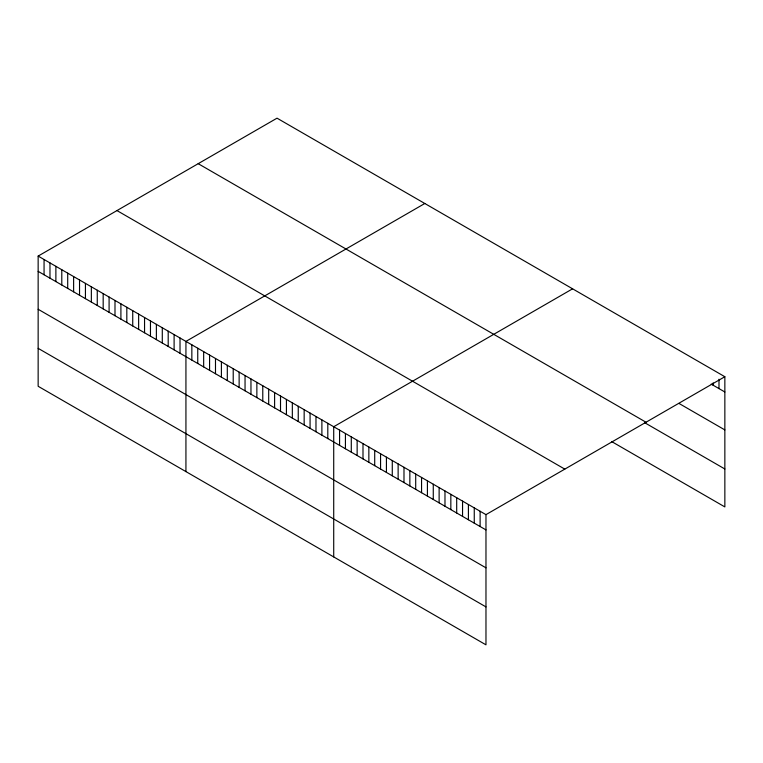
<?xml version="1.0" encoding="UTF-8"?>
<svg xmlns="http://www.w3.org/2000/svg" width="763" height="763" viewBox="0 0 763 763"><rect width="100%" height="100%" fill="white"/><g stroke="black" fill="none" stroke-linecap="round" stroke-linejoin="round"><path stroke-width="1.14" d="M38.15 256.082L485.974 514.634L485.974 644.83L38.15 386.278L38.15 256.082L277.026 118.17L724.85 376.722L724.85 506.918L611.63 441.548M424.81 203.492L185.934 341.404L185.934 471.601M572.593 288.815L333.717 426.727L333.717 556.923M485.974 514.634L724.85 376.722M711.183 384.094L724.85 391.982M678.975 403.427L724.85 429.912M198.199 163.683L646.023 422.235M644.811 422.778L724.85 468.987M116.977 210.578L564.801 469.121M38.15 271.351L485.974 529.904M38.15 309.273L485.974 567.825M38.15 348.348L485.974 606.9M718.994 379.211L718.994 388.605M713.138 382.873L713.138 385.22M480.118 511.258L480.118 526.518M474.262 507.872L474.262 523.141M468.406 504.496L468.406 519.756M462.55 501.11L462.55 516.379M456.694 497.734L456.694 512.994M450.838 494.348L450.838 509.617M444.982 490.971L444.982 506.231M439.126 487.586L439.126 502.855M433.27 484.209L433.27 499.469M427.414 480.824L427.414 496.093M421.558 477.447L421.558 492.707M415.701 474.061L415.701 489.331M409.845 470.685L409.845 485.945M403.989 467.299L403.989 482.569M398.133 463.923L398.133 479.183M392.277 460.537L392.277 475.807M386.421 457.161L386.421 472.421M380.565 453.775L380.565 469.045M374.709 450.399L374.709 465.659M368.853 447.013L368.853 462.283M362.997 443.637L362.997 458.897M357.141 440.251L357.141 455.521M351.285 436.875L351.285 452.135M345.429 433.489L345.429 448.758M339.573 430.113L339.573 445.373M327.804 423.312L327.804 438.582M321.891 419.908L321.891 435.168M315.977 416.493L315.977 431.753M310.074 413.079L310.074 428.339M304.16 409.664L304.16 424.924M298.247 406.25L298.247 421.519M292.334 402.835L292.334 418.105M286.421 399.43L286.421 414.69M280.517 396.016L280.517 411.276M274.604 392.602L274.604 407.862M268.69 389.187L268.69 404.447M262.777 385.773L262.777 401.042M256.864 382.358L256.864 397.628M250.96 378.953L250.96 394.213M245.047 375.539L245.047 390.799M239.134 372.125L239.134 387.385M233.22 368.71L233.22 383.97M227.307 365.296L227.307 380.565M221.404 361.881L221.404 377.151M215.49 358.476L215.49 373.736M209.577 355.062L209.577 370.322M203.664 351.648L203.664 366.908M197.751 348.233L197.751 363.493M191.847 344.819L191.847 360.088M180.02 337.999L180.02 353.259M174.107 334.585L174.107 349.845M168.194 331.171L168.194 346.431M162.29 327.756L162.29 343.016M156.377 324.342L156.377 339.611M150.464 320.927L150.464 336.197M144.55 317.522L144.55 332.782M138.637 314.108L138.637 329.368M132.733 310.694L132.733 325.954M126.82 307.279L126.82 322.539M120.907 303.865L120.907 319.134M114.994 300.45L114.994 315.72M109.09 297.045L109.09 312.305M103.177 293.631L103.177 308.891M97.263 290.217L97.263 305.477M91.35 286.802L91.35 302.062M85.437 283.388L85.437 298.657M79.533 279.973L79.533 295.243M73.62 276.568L73.62 291.828M67.707 273.154L67.707 288.414M61.793 269.74L61.793 285M55.88 266.325L55.88 281.585M49.977 262.911L49.977 278.18M44.063 259.496L44.063 274.766"/></g></svg>
